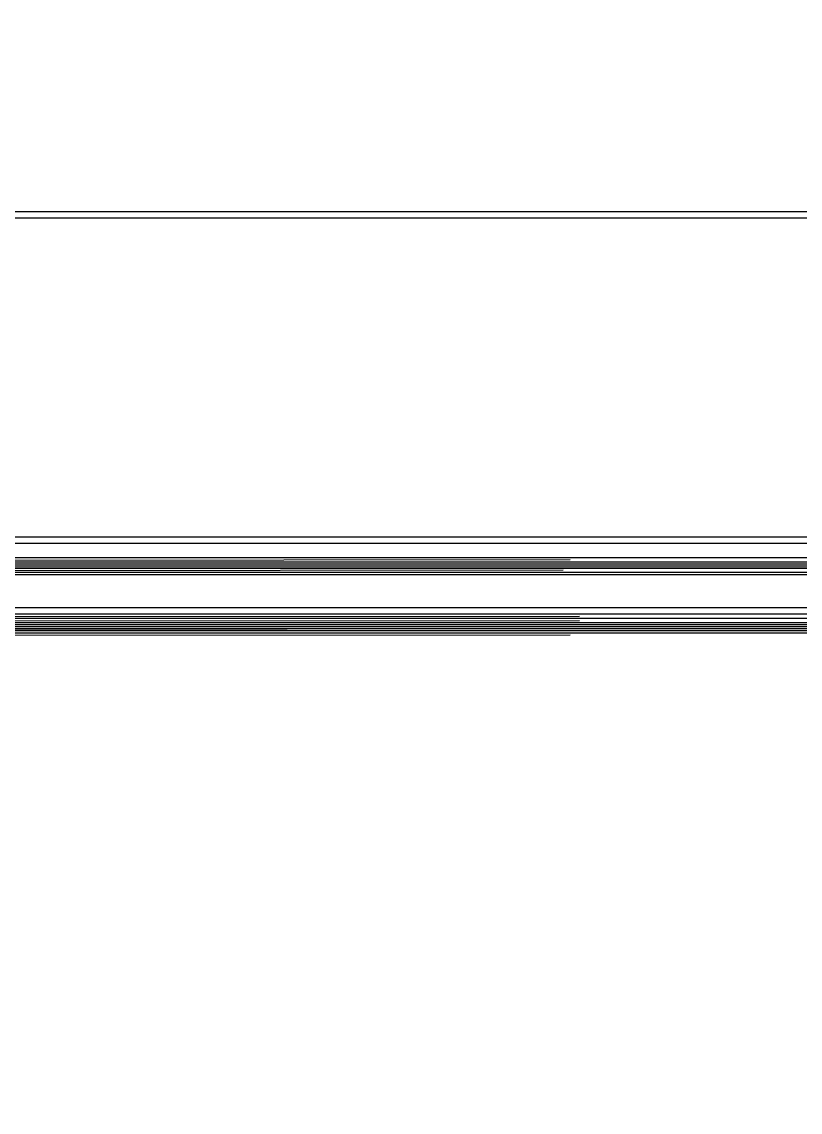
# Model space of a CAD drawing. Header units: inches. Extents: x 4821 to 127877, y 58012 to 433683.
# Drawn here: x 32434 to 32811, y 80170 to 80698 of the extents above; entities that cross this region are included whole.
import ezdxf

# ---------------------------------------------------------------- set-up
doc = ezdxf.new("R2010")
doc.units = ezdxf.units.IN
doc.header["$MEASUREMENT"] = 0
for name, color, linetype in [('A-GLAZ', 132, 'Continuous'), ('A-WAL-CMU', 7, 'Continuous'), ('A-WALL', 53, 'Continuous'), ('A-WIN', 141, 'Continuous'), ('HA', 9, 'Continuous')]:
    doc.layers.add(name, color=color, linetype=linetype)

# ---------------------------------------------------------------- blocks, each defined once
blk = doc.blocks.new('CURTT')
at = {"layer": 'A-GLAZ', "extrusion": (1.56101e-06, 5.69003e-07, 1)}
for p, q in [((905511.46, -1520273.69, 0), (907611.94, -1520275.19, 0)), ((905511.46, -1520277.69, 0), (907612.95, -1520279.19, 0)), ((905511.46, -1520279.69, 0), (907612.95, -1520281.19, 0)), ((905511.46, -1520305.09, 0), (907608.45, -1520306.59, 0)), ((905511.46, -1520307.09, 0), (907608.45, -1520308.59, 0))]:
    blk.add_line(p, q, dxfattribs=at)
at = {"layer": 'A-GLAZ', "extrusion": (-1.56101e-06, 5.69003e-07, 1)}
for p, q in [((906984.52, -1520276.2, 0), (908415.26, -1520276.19, 0)), ((906984.52, -1520277.2, 0), (908415.26, -1520277.19, 0)), ((906984.52, -1520278.2, 0), (908415.26, -1520278.19, 0)), ((906984.52, -1520280.2, 0), (908415.26, -1520280.19, 0)), ((907010.52, -1520285.4, 0), (908342.96, -1520285.39, 0)), ((907010.52, -1520304.4, 0), (908342.96, -1520304.39, 0)), ((906989.02, -1520305.6, 0), (908364.46, -1520305.59, 0)), ((906989.02, -1520307.6, 0), (908364.46, -1520307.59, 0)), ((906989.02, -1520309.6, 0), (908364.46, -1520309.59, 0)), ((907002.52, -1520319.6, 0), (908349.46, -1520319.59, 0))]:
    blk.add_line(p, q, dxfattribs=at)
blk = doc.blocks.new('FIRST SLAB EDGE')
at = {"layer": 'A-WIN', "xscale": -1, "rotation": 180}
blk.add_blockref('CURTT', (238156.09, -3250713.17, -1.15), dxfattribs=at)

msp = doc.modelspace()

# ---------------------------------------------------------------- linework, layer by layer
at = {"layer": 'A-WALL'}
for points in [[(82878.35, 99398.84), (82878.35, 89403.89), (87607.73, 89403.89), (87607.73, 80606.26), (82877.73, 80606.26), (82878.35, 68907.53), (66212.73, 68907.53), (66212.73, 82278.83), (51099.37, 82278.83), (51099.37, 68907.53), (34432.45, 68907.53), (34433.06, 80606.26), (29702.76, 80606.26), (29700.08, 89403.8), (34433.06, 89403.89), (34433.06, 99398.84), (82878.35, 99398.84)], [(82874.95, 99395.85), (82874.95, 89400.91), (87604.33, 89400.91), (87604.33, 80603.28), (82874.33, 80603.28), (82874.95, 68904.55), (66209.33, 68904.55), (66209.33, 82275.84), (51095.97, 82275.84), (51095.97, 68904.55), (34429.05, 68904.55), (34429.66, 80603.28), (29699.36, 80603.28), (29696.68, 89400.82), (34429.66, 89400.91), (34429.66, 99395.85), (82874.95, 99395.85)]]:
    msp.add_lwpolyline(points, dxfattribs=at)
at = {"layer": 'HA', "elevation": 0}
for points in [[(51099.37, 68907.53), (34433.76, 68907.53), (34433.76, 80606.26), (29702.76, 80606.26), (29702.24, 89401.61), (34433.06, 89401.61), (34433.06, 99398.84), (82878.35, 99398.84), (82878.35, 89403.89), (87607.73, 89403.89), (87579.03, 80606.26), (82878.35, 80606.26), (82878.35, 68907.53), (34432.45, 68910.07)], [(51095.97, 68904.55), (34430.36, 68904.55), (34430.36, 80603.28), (29699.36, 80603.28), (29698.84, 89398.62), (34429.66, 89398.62), (34429.66, 99395.85), (82874.95, 99395.86), (82874.95, 89400.91), (87604.33, 89400.91), (87575.63, 80603.28), (82874.95, 80603.28), (82874.95, 68904.55), (34429.05, 68907.09)]]:
    msp.add_lwpolyline(points, dxfattribs=at)

# ---------------------------------------------------------------- block references
at = {"layer": 'A-WAL-CMU'}
for p in [(-1113068, 1810839.38, 0), (-1113064.6, 1810842.37, 0)]:
    msp.add_blockref('FIRST SLAB EDGE', p, dxfattribs=at)

doc.saveas('drawing.dxf')
